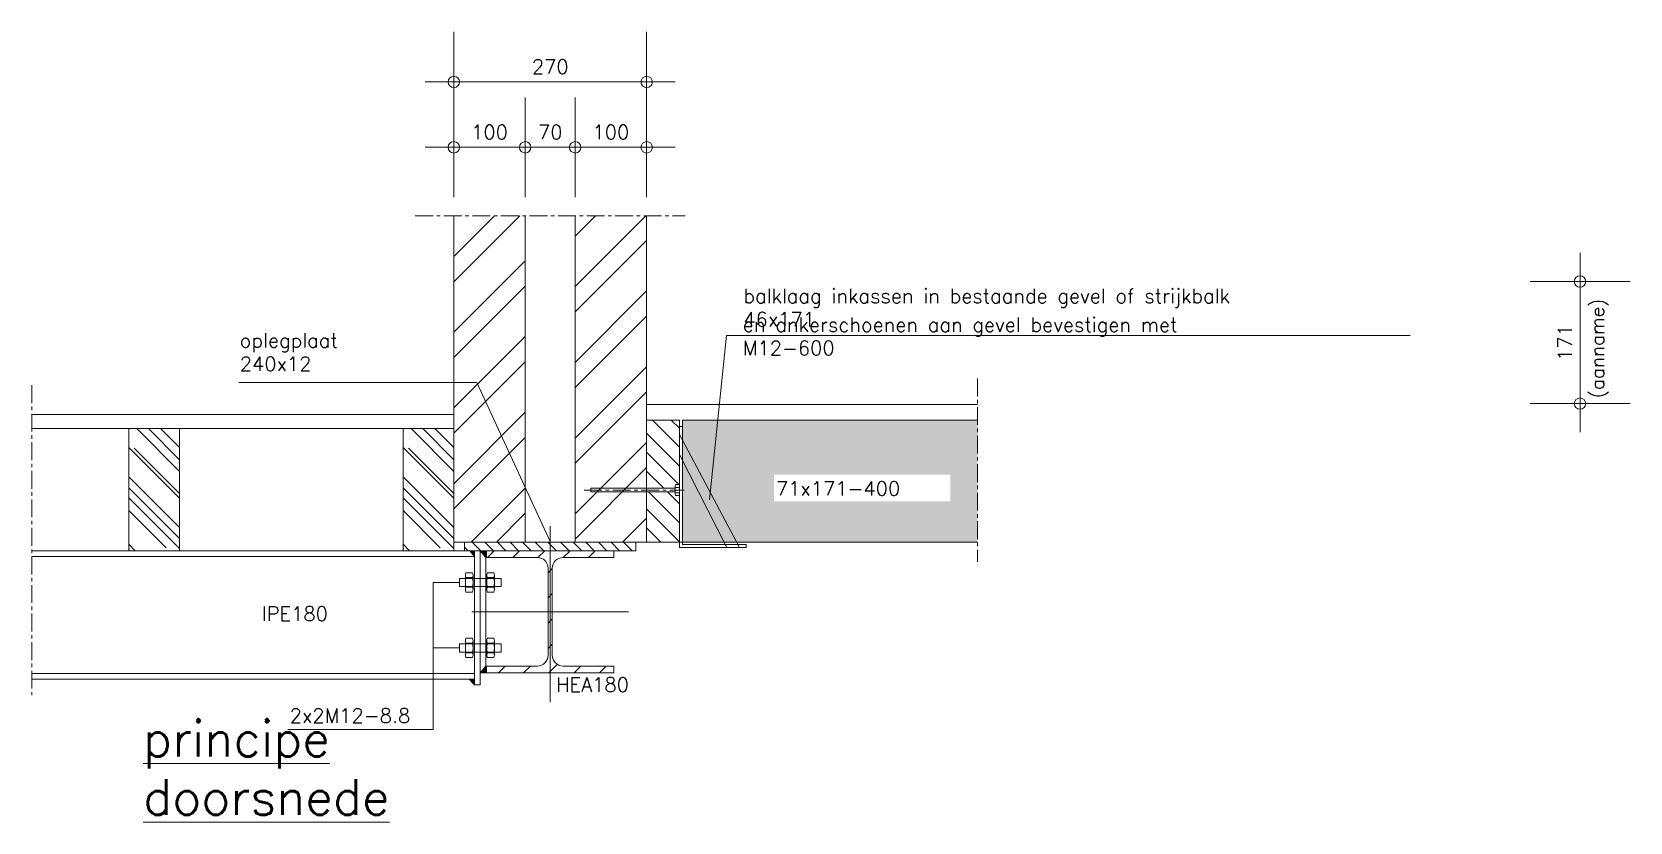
# Model space of a CAD drawing. Header units: millimetres. Extents: x -14163 to 55687, y -143 to 37302.
# Drawn here: x 27028 to 29265, y 35818 to 36925 of the extents above; entities that cross this region are included whole.
import ezdxf

# ---------------------------------------------------------------- set-up
doc = ezdxf.new("R2010")
doc.units = ezdxf.units.MM
doc.linetypes.add('IMPORT-CENTER _3_', pattern=[1016, 635, -127, 127, -127])
for name, color, linetype, lineweight in [('ARCERING', 55, 'Continuous', 13), ('AS', 1, 'IMPORT-CENTER _3_', 13), ('doorbraakdetails_dwg', 8, 'Continuous', 13), ('FUNDERING', 2, 'Continuous', 13), ('MAATVOERING', 1, 'Continuous', 13), ('STAAL', 2, 'Continuous', 13)]:
    doc.layers.add(name, color=color, linetype=linetype, lineweight=lineweight)
doc.styles.add('RomanS_1', font='romans__.ttf', dxfattribs={"height": 1270})
doc.styles.add('RomanS_2', font='romans__.ttf', dxfattribs={"height": 508})
doc.styles.add('RomanS_3', font='romans__.ttf', dxfattribs={"height": 482.6})

# ---------------------------------------------------------------- blocks, each defined once
blk = doc.blocks.new('doorbraakdetails_dwg_HE180A-5098717-Details Constructie')
at = {"layer": 'STAAL', "color": 1}
for p, q in [((0, 609), (0, -643)), ((-446, 386), (-398, 434)), ((-266, 386), (-218, 434)), ((-87, 386), (-39, 434)), ((93, 386), (141, 434)), ((272, 386), (321, 434)), ((-15, 278), (15, 309)), ((-15, 98), (15, 129)), ((-557, 0), (558, 0)), ((-15, -81), (15, -51)), ((-15, -261), (15, -230)), ((-368, -434), (-320, -386)), ((-189, -434), (-141, -386)), ((-9, -434), (51, -374)), ((170, -434), (219, -386)), ((350, -434), (398, -386))]:
    blk.add_line(p, q, dxfattribs=at)
at = {"layer": 'STAAL'}
for p, q in [((452, 386), (452, 386)), ((-15, -310), (-15, 310)), ((15, -310), (15, 310))]:
    blk.add_line(p, q, dxfattribs=at)
at = {"layer": 'STAAL', "flags": 128}
for points in [[(91, 386), (452, 386), (452, 434), (-452, 434), (-452, 386), (-91, 386)], [(-91, -386), (-452, -386), (-452, -434), (452, -434), (452, -386), (91, -386)]]:
    blk.add_lwpolyline(points, dxfattribs=at)
at = {"layer": 'STAAL'}
for centre, start, end in [((-91, 310), 360, 90), ((91, 310), 90, 180), ((-91, -310), 270, 0), ((91, -310), 180, 270)]:
    blk.add_arc(centre, 76.2, start, end, dxfattribs=at)
blk = doc.blocks.new('doorbraakdetails_dwg_DOT2035-5098677-Details Constructie')
at = {"layer": 'MAATVOERING'}
for p, q in [((0, 17.78), (0, -17.78)), ((-5.08, 0), (10.16, 0))]:
    blk.add_line(p, q, dxfattribs=at)
blk.add_circle((0, 0), 2.03, dxfattribs=at)
blk = doc.blocks.new('doorbraakdetails_dwg_MOER-5098697-Details Constructie')
at = {"layer": 'ARCERING', "color": 2}
for p, q in [((-5.08, 3.74), (-5.08, 0.32)), ((-3.81, 4.06), (3.81, 4.06)), ((-3.81, 0), (3.81, 0)), ((-2.54, 3.74), (-2.54, 0.32)), ((2.54, 3.74), (2.54, 0.32)), ((5.08, 3.74), (5.08, 0.32))]:
    blk.add_line(p, q, dxfattribs=at)
for centre, radius, start, end in [((-3.81, 1.4), 2.66, 61.49293, 118.50707), ((-3.81, 2.66), 2.66, 241.49293, 298.50707), ((0, -6.1), 10.16, 75.52249, 104.47751), ((0, 10.16), 10.16, 255.52249, 284.47751), ((3.81, 1.4), 2.66, 61.49293, 118.50707), ((3.81, 2.66), 2.66, 241.49293, 298.50707)]:
    blk.add_arc(centre, radius, start, end, dxfattribs=at)
blk = doc.blocks.new('doorbraakdetails_dwg_MOER-5098688-Details Constructie')
at = {"layer": 'STAAL'}
for p, q in [((-5.1, 3.7), (-5.1, 0.3)), ((-3.8, 4.1), (3.8, 4.1)), ((-3.8, 0), (3.8, 0)), ((-2.5, 3.7), (-2.5, 0.3)), ((2.5, 3.7), (2.5, 0.3)), ((5.1, 3.7), (5.1, 0.3))]:
    blk.add_line(p, q, dxfattribs=at)
for centre, radius, start, end in [((-3.8, 1.4), 2.66, 61.4929, 118.5071), ((-3.8, 2.7), 2.66, 241.4929, 298.5071), ((0, -6.1), 10.2, 75.5225, 104.4775), ((0, 10.2), 10.2, 255.5225, 284.4775), ((3.8, 1.4), 2.66, 61.4929, 118.5071), ((3.8, 2.7), 2.66, 241.4929, 298.5071)]:
    blk.add_arc(centre, radius, start, end, dxfattribs=at)
blk = doc.blocks.new('doorbraakdetails_dwg-4168051-Details Constructie')
at = {"layer": 'ARCERING'}
h = blk.add_hatch(dxfattribs=at)
h.set_pattern_fill('FP_105', color=256, style=0, pattern_type=2)
h.set_pattern_definition([(45, (85651.4, 125458.7), (-1347.038, 1347.038), []), (45, (86549.4, 125458.7), (-1347.038, 1347.038), [])])
h.paths.add_polyline_path([(320598, 238715), (320598, 250323), (318058, 250323), (318058, 238715)])
h.paths.add_polyline_path([(313740, 238715), (316280, 238715), (316280, 250323), (313740, 250323), (313740, 248631)])
h = blk.add_hatch(dxfattribs=at)
h.set_pattern_fill('FP_108', color=256, style=0, pattern_type=2)
h.set_pattern_definition([(315, (75894.4, 125458.7), (2873.682, -1077.631), [19050, -2540, 6350, -1270]), (315, (77537.7, 124713.4), (296.348, 2092.4), [3810, -419.1, 7620, -952.5]), (315, (77106.7, 125773.1), (5271.4103, -4068.056), [10160, -1778, 5080, -1270])])
h.paths.add_polyline_path([(303983, 238410), (303983, 242753), (302180, 242753), (302180, 238410)])
h = blk.add_hatch(dxfattribs=at)
h.set_pattern_fill('FP_107', color=256, style=0, pattern_type=2)
h.set_pattern_definition([(315, (85651.4, 125458.7), (2873.682, -1077.631), [19050, -2540, 6350, -1270]), (315, (87294.8, 124713.4), (296.348, 2092.4), [3810, -419.1, 7620, -952.5]), (315, (86863.7, 125773.1), (5271.4103, -4068.056), [10160, -1778, 5080, -1270])])
h.paths.add_polyline_path([(313740, 238410), (313740, 242753), (311937, 242753), (311937, 238410)])
h = blk.add_hatch(dxfattribs=at)
h.set_pattern_fill('FP_109', color=256, style=0, pattern_type=2)
h.set_pattern_definition([(135, (265076.7, 210465.9), (-336.7596, -336.7596), [])])
h.paths.add_polyline_path([(321767, 238715), (321767, 243058), (320598, 243058), (320598, 240632), (321611, 240632), (321611, 240712), (321614, 240736), (321623, 240759), (321752, 240759), (321761, 240736), (321764, 240712), (321764, 240426), (321761, 240401), (321752, 240378), (321623, 240378), (321614, 240401), (321611, 240426), (321611, 240505), (320598, 240505), (320598, 238715)])
h = blk.add_hatch(color=8, dxfattribs=at)
h.paths.add_polyline_path([(332372, 238715), (332372, 243058), (321868, 243058), (321868, 238715), (323779, 238715)])
h.paths.add_polyline_path([(325129, 240166), (325129, 241119), (331403, 241119), (331403, 240166)])
h = blk.add_hatch(dxfattribs=at)
h.set_pattern_fill('FP_106', color=256, style=0, pattern_type=2)
h.set_pattern_definition([(135, (-840419.52, -307645.55), (-224.5064, -224.5064), [])])
h.paths.add_polyline_path([(317169, 238410), (320217, 238410), (320217, 238715), (314121, 238715), (314121, 238410)])
for points in [[(314476, 238207), (314476, 238410), (314305, 238410)], [(314882, 238169), (314882, 238410), (314679, 238410)], [(314679, 234067), (314882, 234067), (314882, 234308)], [(314476, 233635), (314476, 233838), (314291, 233838)]]:
    blk.add_hatch(color=8, dxfattribs=at).paths.add_polyline_path(points)
at = {"color": 1, "lineweight": 13}
for p, q in [((318058, 250323), (318058, 238715)), ((313740, 243261), (298734, 243261))]:
    blk.add_line(p, q, dxfattribs=at)
at = {"color": 1, "lineweight": 13, "flags": 128}
for points in [[(320598, 250323), (320598, 238715), (313740, 238715), (313740, 250323), (313740, 238715)], [(311937, 242753), (311937, 238410), (313740, 238410), (313740, 242753), (298734, 242753)]]:
    blk.add_lwpolyline(points, dxfattribs=at)
for points in [[(316280, 238715), (316280, 250323)], [(302180, 238410), (303983, 238410), (303983, 242753), (302180, 242753)]]:
    blk.add_lwpolyline(points, close=True, dxfattribs=at)
at = {"layer": 'AS'}
for p, q in [((312369, 250323), (321970, 250323)), ((332372, 244538), (332372, 238020)), ((298734, 244300), (298734, 233266)), ((318375, 240569), (321936, 240569))]:
    blk.add_line(p, q, dxfattribs=at)
at = {"layer": 'FUNDERING'}
for p, q in [((320598, 243058), (320598, 238715)), ((321767, 243058), (321767, 238526)), ((321868, 243058), (321868, 238628))]:
    blk.add_line(p, q, dxfattribs=at)
at = {"layer": 'MAATVOERING'}
for p, q in [((314248, 255089), (320090, 255089)), ((314248, 252763), (315772, 252763)), ((316788, 252763), (317550, 252763)), ((318566, 252763), (320090, 252763)), ((353798, 247480), (353798, 244153)), ((313000, 234950), (313937, 234950))]:
    blk.add_line(p, q, dxfattribs=at)
at = {"layer": 'MAATVOERING', "flags": 128}
for points in [[(322832, 240221), (323443, 246067), (347756, 246067)], [(317169, 238742), (314557, 244399), (306095, 244399)], [(307836, 232053), (313000, 232053), (313000, 237280), (313937, 237280)]]:
    blk.add_lwpolyline(points, dxfattribs=at)
at = {"layer": 'MAATVOERING', "color": 2, "flags": 128}
for points in [[(313937, 237133), (315420, 237133), (315420, 237426), (313937, 237426)], [(313937, 234804), (315420, 234804), (315420, 235096), (313937, 235096)]]:
    blk.add_lwpolyline(points, close=True, dxfattribs=at)
at = {"layer": 'STAAL', "color": 1}
blk.add_line((320598, 243617), (332372, 243617), dxfattribs=at)
at = {"layer": 'STAAL'}
for p, q in [((320598, 243058), (321767, 243058)), ((321767, 242832), (321868, 242832)), ((321868, 243058), (332372, 243058)), ((323898, 238526), (321767, 242551)), ((323448, 238526), (321767, 241835)), ((314476, 234041), (298734, 234041)), ((314476, 233838), (298734, 233838)), ((314476, 233635), (314291, 233838))]:
    blk.add_line(p, q, dxfattribs=at)
at = {"layer": 'STAAL', "flags": 128}
for points in [[(321611, 240632), (318615, 240632), (318615, 240505), (321611, 240505)], [(314882, 234067), (314679, 234067), (314882, 234308), (314882, 238169), (314679, 238410), (298734, 238410)], [(314305, 238410), (314476, 238207), (298734, 238207)], [(314476, 238410), (314476, 233635), (314679, 233635), (314679, 238410), (314882, 238410)], [(321767, 238715), (320598, 238715), (332372, 238715)], [(321767, 238526), (324144, 238526), (324144, 238628), (321868, 238628)]]:
    blk.add_lwpolyline(points, dxfattribs=at)
blk.add_lwpolyline([(320217, 238715), (314121, 238715), (314121, 238410), (320217, 238410)], close=True, dxfattribs=at)
for name, p, xscale, yscale, zscale, rotation in [('doorbraakdetails_dwg_DOT2035-5098677-Details Constructie', (313740, 255089), 100, 100, 100, 180), ('doorbraakdetails_dwg_DOT2035-5098677-Details Constructie', (313740, 252763), 100, 100, 100, 180), ('doorbraakdetails_dwg_DOT2035-5098677-Details Constructie', (316280, 252763), 100, 100, 100, 180), ('doorbraakdetails_dwg_DOT2035-5098677-Details Constructie', (318058, 252763), 100, 100, 100, 180), ('doorbraakdetails_dwg_DOT2035-5098677-Details Constructie', (353798, 247988), 100, 100, 100, 90), ('doorbraakdetails_dwg_DOT2035-5098677-Details Constructie', (353798, 243645), 100, 100, 100, 270), ('doorbraakdetails_dwg_MOER-5098688-Details Constructie', (321611, 240569), 37.5, 37.5, 37.5, 270), ('doorbraakdetails_dwg_MOER-5098697-Details Constructie', (314150, 237280), 67.5, 67.5, 67.5, 270), ('doorbraakdetails_dwg_MOER-5098697-Details Constructie', (314910, 237280), 67.5, 67.5, 67.5, 270), ('doorbraakdetails_dwg_MOER-5098697-Details Constructie', (314150, 234950), 67.5, 67.5, 67.5, 270), ('doorbraakdetails_dwg_MOER-5098697-Details Constructie', (314910, 234950), 67.5, 67.5, 67.5, 270)]:
    blk.add_blockref(name, p, dxfattribs=dict(xscale=xscale, yscale=yscale, zscale=zscale, rotation=rotation))
for name, p, xscale, yscale, zscale in [('doorbraakdetails_dwg_DOT2035-5098677-Details Constructie', (320598, 255089), 100, 100, 100), ('doorbraakdetails_dwg_DOT2035-5098677-Details Constructie', (316280, 252763), 100, 100, 100), ('doorbraakdetails_dwg_DOT2035-5098677-Details Constructie', (318058, 252763), 100, 100, 100), ('doorbraakdetails_dwg_DOT2035-5098677-Details Constructie', (320598, 252763), 100, 100, 100), ('doorbraakdetails_dwg_HE180A-5098717-Details Constructie', (317168, 236238), 5, 5, 5)]:
    blk.add_blockref(name, p, dxfattribs=dict(xscale=xscale, yscale=yscale, zscale=zscale))
at = {"color": 2, "lineweight": 13, "insert": (354170, 243840), "char_height": 482.6, "width": 4804.28, "attachment_point": 1, "rotation": 90, "line_spacing_factor": 0.983083, "style": 'RomanS_3'}
blk.add_mtext('(aanname)', dxfattribs=at)
at = {"color": 2, "lineweight": 13, "char_height": 508, "attachment_point": 1, "line_spacing_factor": 0.983083, "style": 'RomanS_2'}
for s, insert, width in [('oplegplaat\\P240x12', (306127, 246147), 4753.02), ('IPE180', (306909, 236420), 3187.25), ('HEA180', (317377, 233900), 3533.82), ('2x2M12-8.8', (307901, 232798), 5798.94)]:
    blk.add_mtext(s, dxfattribs=dict(at, insert=insert, width=width))
at = {"color": 6, "lineweight": 13, "insert": (302690, 232360), "char_height": 1270, "width": 11898.77, "attachment_point": 1, "line_spacing_factor": 0.983083, "style": 'RomanS_1'}
blk.add_mtext('\\Lprincipe\\Pdoorsnede', dxfattribs=at)
at = {"layer": 'MAATVOERING', "color": 2, "char_height": 508, "line_spacing_factor": 0.983083, "style": 'RomanS_2'}
for s, insert, width, attachment_point in [('270', (317169, 255885), 1763.82, 2), ('100', (315010, 253558), 1763.82, 2), ('70', (317169, 253558), 1175.88, 2), ('100', (319328, 253558), 1763.82, 2), ('balklaag inkassen in bestaande gevel of strijkbalk\\P46x171', (324038, 247728), 24458.27, 1), ('en ankerschoenen aan gevel bevestigen met\\PM12-600', (324019, 246706), 21759.94, 1), ('71x171-400', (325197, 240878), 5966.03, 1)]:
    blk.add_mtext(s, dxfattribs=dict(at, insert=insert, width=width, attachment_point=attachment_point))
at = {"layer": 'MAATVOERING', "color": 2, "insert": (353003, 245817), "char_height": 508, "width": 1763.82, "attachment_point": 2, "rotation": 90, "line_spacing_factor": 0.983083, "style": 'RomanS_2'}
blk.add_mtext('171', dxfattribs=at)

msp = doc.modelspace()

# ---------------------------------------------------------------- block references
at = {"layer": 'doorbraakdetails_dwg', "color": 2, "xscale": 0.039370078740157, "yscale": 0.039370078740157, "zscale": 0.039370078740157}
msp.add_blockref('doorbraakdetails_dwg-4168051-Details Constructie', (15266.4, 26811.9), dxfattribs=at)

doc.saveas('drawing.dxf')
